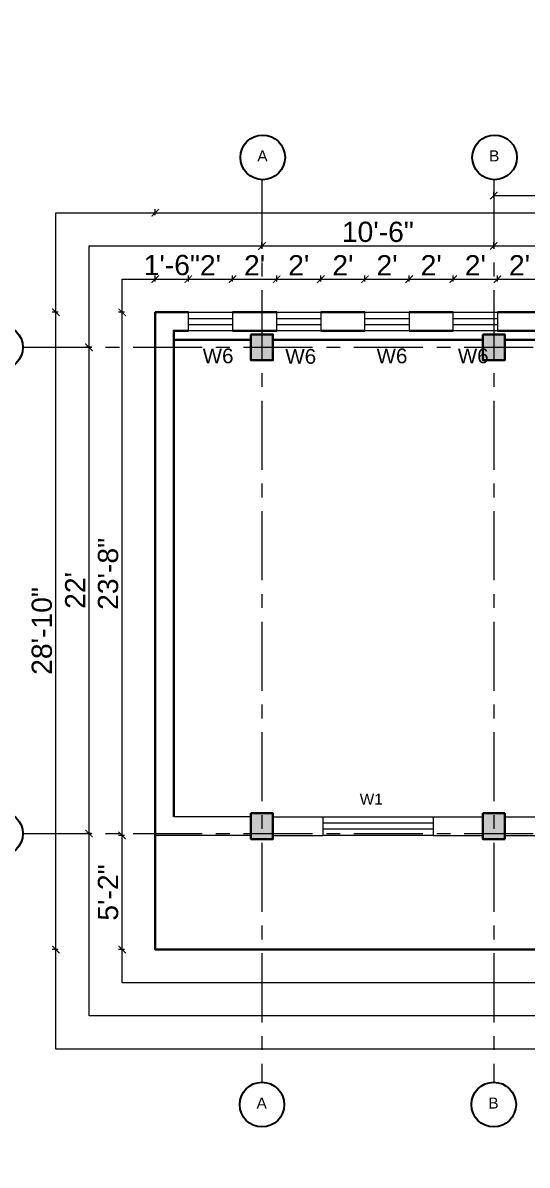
# Model space of a CAD drawing. Header units: inches. Extents: x -6800 to 96653, y -25814 to 17379.
# Drawn here: x 90081 to 90355, y -17827 to -17207 of the extents above; entities that cross this region are included whole.
import ezdxf

# ---------------------------------------------------------------- set-up
doc = ezdxf.new("R2010")
doc.units = ezdxf.units.IN
doc.header["$MEASUREMENT"] = 0
doc.header["$PDMODE"] = 34
doc.linetypes.add('CENTER', pattern=[2, 1.25, -0.25, 0.25, -0.25])
doc.layers.add('A-Windows', color=7, linetype='Continuous')
for name, color, linetype, lineweight in [('Cent line', 54, 'CENTER', 9), ('Column', 101, 'Continuous', 30), ('dimension', 50, 'Continuous', 20), ('dimension @ 1', 50, 'Continuous', 20), ('Wall', 90, 'Continuous', 30), ('Window', 140, 'Continuous', 13)]:
    doc.layers.add(name, color=color, linetype=linetype, lineweight=lineweight)
doc.styles.get("Standard").update_dxf_attribs({"font": 'arial.ttf'})
doc.dimstyles.get("Standard").update_dxf_attribs({"dimtxt": 7, "dimasz": 4, "dimexe": 2, "dimexo": 2, "dimgap": 2, "dimtad": 1, "dimdec": 0, "dimzin": 0, "dimdsep": 46, "dimlunit": 4, "dimtxsty": 'Standard', "dimblk": 'ARCHTICK', "dimcen": 0.25, "dimclrd": 256, "dimclre": 256, "dimclrt": 256, "dimadec": 0, "dimazin": 0, "dimtfac": 1, "dimtdec": 0, "dimtofl": 0, "dimtmove": 0, "dimatfit": 3, "dimfxl": 1, "dimfxlon": 1, "dimtolj": 1, "dimtzin": 0, "dimlwd": -1, "dimlwe": -1, "dimarcsym": 1})

# ---------------------------------------------------------------- blocks, each defined once
blk = doc.blocks.new('colarch')
at = {"layer": 'Column'}
h = blk.add_hatch(color=256, dxfattribs=at)
h.dxf.hatch_style = 1
h.paths.add_polyline_path([(-6740.22, 498.65), (-6728.22, 498.65), (-6728.22, 512.65), (-6740.22, 512.65)])
blk.add_lwpolyline([(-6740.22, 512.65), (-6728.22, 512.65), (-6728.22, 498.65), (-6740.22, 498.65)], close=True, dxfattribs=at)
blk = doc.blocks.new('_ArchTick')
at = {"color": 0, "linetype": 'ByBlock', "const_width": 0.15}
blk.add_lwpolyline([(-0.5, -0.5), (0.5, 0.5)], dxfattribs=at)
blk = doc.blocks.new('*D2505')
at = {"layer": 'Defpoints', "color": 0, "transparency": 16777216}
for p in [(90337.18, -17328.46), (90211.18, -17383.46), (90337.18, -17383.46)]:
    blk.add_point(p, dxfattribs=at)
at = {"layer": 'dimension', "transparency": 16777216}
for p, q in [((90211.18, -17329.71), (90211.18, -17326.46)), ((90337.18, -17329.71), (90337.18, -17326.46)), ((90211.18, -17328.46), (90337.18, -17328.46))]:
    blk.add_line(p, q, dxfattribs=at)
at = {"layer": 'dimension', "transparency": 16777216, "xscale": 4, "yscale": 4, "zscale": 4, "rotation": 180}
blk.add_blockref('_ArchTick', (90211.18, -17328.46), dxfattribs=at)
at = {"layer": 'dimension', "transparency": 16777216, "xscale": 4, "yscale": 4, "zscale": 4}
blk.add_blockref('_ArchTick', (90337.18, -17328.46), dxfattribs=at)
at = {"layer": 'dimension', "transparency": 16777216, "insert": (90274.18, -17320.85), "char_height": 11, "attachment_point": 5}
blk.add_mtext('\\A1;10\'-6"', dxfattribs=at)
blk = doc.blocks.new('*D2506')
at = {"layer": 'Defpoints', "color": 0, "transparency": 16777216}
for p in [(90445.18, -17301.06), (90445.18, -17301.06), (90337.18, -17383.46)]:
    blk.add_point(p, dxfattribs=at)
at = {"layer": 'dimension', "transparency": 16777216}
for p, q in [((90337.18, -17302.31), (90337.18, -17299.06)), ((90337.18, -17301.06), (90445.18, -17301.06)), ((90445.18, -17301.06), (90445.18, -17303.06))]:
    blk.add_line(p, q, dxfattribs=at)
at = {"layer": 'dimension', "transparency": 16777216, "xscale": 4, "yscale": 4, "zscale": 4, "rotation": 180}
blk.add_blockref('_ArchTick', (90337.18, -17301.06), dxfattribs=at)
at = {"layer": 'dimension', "transparency": 16777216, "xscale": 4, "yscale": 4, "zscale": 4}
blk.add_blockref('_ArchTick', (90445.18, -17301.06), dxfattribs=at)
at = {"layer": 'dimension', "transparency": 16777216, "insert": (90391.18, -17293.44), "char_height": 11, "attachment_point": 5}
blk.add_mtext("\\A1;9'", dxfattribs=at)
blk = doc.blocks.new('*D2514')
at = {"layer": 'Defpoints', "color": 0, "transparency": 16777216}
for p in [(90171.18, -17346.46), (90153.18, -17364.46), (90171.18, -17364.46)]:
    blk.add_point(p, dxfattribs=at)
at = {"layer": 'dimension', "transparency": 16777216}
for p, q in [((90153.18, -17347.71), (90153.18, -17344.46)), ((90171.18, -17347.71), (90171.18, -17344.46)), ((90153.18, -17346.46), (90171.18, -17346.46))]:
    blk.add_line(p, q, dxfattribs=at)
at = {"layer": 'dimension', "transparency": 16777216, "xscale": 4, "yscale": 4, "zscale": 4, "rotation": 180}
blk.add_blockref('_ArchTick', (90153.18, -17346.46), dxfattribs=at)
at = {"layer": 'dimension', "transparency": 16777216, "xscale": 4, "yscale": 4, "zscale": 4}
blk.add_blockref('_ArchTick', (90171.18, -17346.46), dxfattribs=at)
at = {"layer": 'dimension', "transparency": 16777216, "insert": (90162.18, -17338.85), "char_height": 11, "attachment_point": 5}
blk.add_mtext('\\A1;1\'-6"', dxfattribs=at)
blk = doc.blocks.new('*D2515')
at = {"layer": 'Defpoints', "color": 0, "transparency": 16777216}
for p in [(90195.18, -17346.46), (90171.18, -17364.46), (90195.18, -17364.46)]:
    blk.add_point(p, dxfattribs=at)
at = {"layer": 'dimension', "transparency": 16777216}
for p, q in [((90171.18, -17347.71), (90171.18, -17344.46)), ((90195.18, -17347.71), (90195.18, -17344.46)), ((90171.18, -17346.46), (90195.18, -17346.46))]:
    blk.add_line(p, q, dxfattribs=at)
at = {"layer": 'dimension', "transparency": 16777216, "xscale": 4, "yscale": 4, "zscale": 4, "rotation": 180}
blk.add_blockref('_ArchTick', (90171.18, -17346.46), dxfattribs=at)
at = {"layer": 'dimension', "transparency": 16777216, "xscale": 4, "yscale": 4, "zscale": 4}
blk.add_blockref('_ArchTick', (90195.18, -17346.46), dxfattribs=at)
at = {"layer": 'dimension', "transparency": 16777216, "insert": (90183.18, -17338.94), "char_height": 11, "attachment_point": 5}
blk.add_mtext("\\A1;2'", dxfattribs=at)
blk = doc.blocks.new('*D2516')
at = {"layer": 'Defpoints', "color": 0, "transparency": 16777216}
for p in [(90219.18, -17346.46), (90195.18, -17364.46), (90219.18, -17364.46)]:
    blk.add_point(p, dxfattribs=at)
at = {"layer": 'dimension', "transparency": 16777216}
for p, q in [((90195.18, -17347.71), (90195.18, -17344.46)), ((90219.18, -17347.71), (90219.18, -17344.46)), ((90195.18, -17346.46), (90219.18, -17346.46))]:
    blk.add_line(p, q, dxfattribs=at)
at = {"layer": 'dimension', "transparency": 16777216, "xscale": 4, "yscale": 4, "zscale": 4, "rotation": 180}
blk.add_blockref('_ArchTick', (90195.18, -17346.46), dxfattribs=at)
at = {"layer": 'dimension', "transparency": 16777216, "xscale": 4, "yscale": 4, "zscale": 4}
blk.add_blockref('_ArchTick', (90219.18, -17346.46), dxfattribs=at)
at = {"layer": 'dimension', "transparency": 16777216, "insert": (90207.18, -17338.94), "char_height": 11, "attachment_point": 5}
blk.add_mtext("\\A1;2'", dxfattribs=at)
blk = doc.blocks.new('*D2517')
at = {"layer": 'Defpoints', "color": 0, "transparency": 16777216}
for p in [(90243.18, -17346.46), (90219.18, -17364.46), (90243.18, -17364.46)]:
    blk.add_point(p, dxfattribs=at)
at = {"layer": 'dimension', "transparency": 16777216}
for p, q in [((90219.18, -17347.71), (90219.18, -17344.46)), ((90243.18, -17347.71), (90243.18, -17344.46)), ((90219.18, -17346.46), (90243.18, -17346.46))]:
    blk.add_line(p, q, dxfattribs=at)
at = {"layer": 'dimension', "transparency": 16777216, "xscale": 4, "yscale": 4, "zscale": 4, "rotation": 180}
blk.add_blockref('_ArchTick', (90219.18, -17346.46), dxfattribs=at)
at = {"layer": 'dimension', "transparency": 16777216, "xscale": 4, "yscale": 4, "zscale": 4}
blk.add_blockref('_ArchTick', (90243.18, -17346.46), dxfattribs=at)
at = {"layer": 'dimension', "transparency": 16777216, "insert": (90231.18, -17338.94), "char_height": 11, "attachment_point": 5}
blk.add_mtext("\\A1;2'", dxfattribs=at)
blk = doc.blocks.new('*D2518')
at = {"layer": 'Defpoints', "color": 0, "transparency": 16777216}
for p in [(90267.18, -17346.46), (90243.18, -17364.46), (90267.18, -17364.46)]:
    blk.add_point(p, dxfattribs=at)
at = {"layer": 'dimension', "transparency": 16777216}
for p, q in [((90243.18, -17347.71), (90243.18, -17344.46)), ((90267.18, -17347.71), (90267.18, -17344.46)), ((90243.18, -17346.46), (90267.18, -17346.46))]:
    blk.add_line(p, q, dxfattribs=at)
at = {"layer": 'dimension', "transparency": 16777216, "xscale": 4, "yscale": 4, "zscale": 4, "rotation": 180}
blk.add_blockref('_ArchTick', (90243.18, -17346.46), dxfattribs=at)
at = {"layer": 'dimension', "transparency": 16777216, "xscale": 4, "yscale": 4, "zscale": 4}
blk.add_blockref('_ArchTick', (90267.18, -17346.46), dxfattribs=at)
at = {"layer": 'dimension', "transparency": 16777216, "insert": (90255.18, -17338.94), "char_height": 11, "attachment_point": 5}
blk.add_mtext("\\A1;2'", dxfattribs=at)
blk = doc.blocks.new('*D2519')
at = {"layer": 'Defpoints', "color": 0, "transparency": 16777216}
for p in [(90291.18, -17346.46), (90267.18, -17364.46), (90291.18, -17364.46)]:
    blk.add_point(p, dxfattribs=at)
at = {"layer": 'dimension', "transparency": 16777216}
for p, q in [((90267.18, -17347.71), (90267.18, -17344.46)), ((90291.18, -17347.71), (90291.18, -17344.46)), ((90267.18, -17346.46), (90291.18, -17346.46))]:
    blk.add_line(p, q, dxfattribs=at)
at = {"layer": 'dimension', "transparency": 16777216, "xscale": 4, "yscale": 4, "zscale": 4, "rotation": 180}
blk.add_blockref('_ArchTick', (90267.18, -17346.46), dxfattribs=at)
at = {"layer": 'dimension', "transparency": 16777216, "xscale": 4, "yscale": 4, "zscale": 4}
blk.add_blockref('_ArchTick', (90291.18, -17346.46), dxfattribs=at)
at = {"layer": 'dimension', "transparency": 16777216, "insert": (90279.18, -17338.94), "char_height": 11, "attachment_point": 5}
blk.add_mtext("\\A1;2'", dxfattribs=at)
blk = doc.blocks.new('*D2520')
at = {"layer": 'Defpoints', "color": 0, "transparency": 16777216}
for p in [(90315.18, -17346.46), (90291.18, -17364.46), (90315.18, -17364.46)]:
    blk.add_point(p, dxfattribs=at)
at = {"layer": 'dimension', "transparency": 16777216}
for p, q in [((90291.18, -17347.71), (90291.18, -17344.46)), ((90315.18, -17347.71), (90315.18, -17344.46)), ((90291.18, -17346.46), (90315.18, -17346.46))]:
    blk.add_line(p, q, dxfattribs=at)
at = {"layer": 'dimension', "transparency": 16777216, "xscale": 4, "yscale": 4, "zscale": 4, "rotation": 180}
blk.add_blockref('_ArchTick', (90291.18, -17346.46), dxfattribs=at)
at = {"layer": 'dimension', "transparency": 16777216, "xscale": 4, "yscale": 4, "zscale": 4}
blk.add_blockref('_ArchTick', (90315.18, -17346.46), dxfattribs=at)
at = {"layer": 'dimension', "transparency": 16777216, "insert": (90303.18, -17338.94), "char_height": 11, "attachment_point": 5}
blk.add_mtext("\\A1;2'", dxfattribs=at)
blk = doc.blocks.new('*D2521')
at = {"layer": 'Defpoints', "color": 0, "transparency": 16777216}
for p in [(90339.18, -17346.46), (90315.18, -17364.46), (90339.18, -17364.46)]:
    blk.add_point(p, dxfattribs=at)
at = {"layer": 'dimension', "transparency": 16777216}
for p, q in [((90315.18, -17347.71), (90315.18, -17344.46)), ((90339.18, -17347.71), (90339.18, -17344.46)), ((90315.18, -17346.46), (90339.18, -17346.46))]:
    blk.add_line(p, q, dxfattribs=at)
at = {"layer": 'dimension', "transparency": 16777216, "xscale": 4, "yscale": 4, "zscale": 4, "rotation": 180}
blk.add_blockref('_ArchTick', (90315.18, -17346.46), dxfattribs=at)
at = {"layer": 'dimension', "transparency": 16777216, "xscale": 4, "yscale": 4, "zscale": 4}
blk.add_blockref('_ArchTick', (90339.18, -17346.46), dxfattribs=at)
at = {"layer": 'dimension', "transparency": 16777216, "insert": (90327.18, -17338.94), "char_height": 11, "attachment_point": 5}
blk.add_mtext("\\A1;2'", dxfattribs=at)
blk = doc.blocks.new('*D2522')
at = {"layer": 'Defpoints', "color": 0, "transparency": 16777216}
for p in [(90363.18, -17346.46), (90339.18, -17364.46), (90363.18, -17364.46)]:
    blk.add_point(p, dxfattribs=at)
at = {"layer": 'dimension', "transparency": 16777216}
for p, q in [((90339.18, -17347.71), (90339.18, -17344.46)), ((90363.18, -17347.71), (90363.18, -17344.46)), ((90339.18, -17346.46), (90363.18, -17346.46))]:
    blk.add_line(p, q, dxfattribs=at)
at = {"layer": 'dimension', "transparency": 16777216, "xscale": 4, "yscale": 4, "zscale": 4, "rotation": 180}
blk.add_blockref('_ArchTick', (90339.18, -17346.46), dxfattribs=at)
at = {"layer": 'dimension', "transparency": 16777216, "xscale": 4, "yscale": 4, "zscale": 4}
blk.add_blockref('_ArchTick', (90363.18, -17346.46), dxfattribs=at)
at = {"layer": 'dimension', "transparency": 16777216, "insert": (90351.18, -17338.94), "char_height": 11, "attachment_point": 5}
blk.add_mtext("\\A1;2'", dxfattribs=at)
blk = doc.blocks.new('*D2568')
at = {"layer": 'Defpoints', "color": 0, "transparency": 16777216}
for p in [(91390.18, -17310.46), (90153.18, -17364.46), (91390.18, -17364.46)]:
    blk.add_point(p, dxfattribs=at)
at = {"layer": 'dimension', "transparency": 16777216}
for p, q in [((90153.18, -17311.71), (90153.18, -17308.46)), ((91390.18, -17311.71), (91390.18, -17308.46)), ((90153.18, -17310.46), (91390.18, -17310.46))]:
    blk.add_line(p, q, dxfattribs=at)
at = {"layer": 'dimension', "transparency": 16777216, "xscale": 4, "yscale": 4, "zscale": 4, "rotation": 180}
blk.add_blockref('_ArchTick', (90153.18, -17310.46), dxfattribs=at)
at = {"layer": 'dimension', "transparency": 16777216, "xscale": 4, "yscale": 4, "zscale": 4}
blk.add_blockref('_ArchTick', (91390.18, -17310.46), dxfattribs=at)
at = {"layer": 'dimension', "transparency": 16777216, "insert": (90771.68, -17302.84), "char_height": 11, "attachment_point": 5}
blk.add_mtext('\\A1;103\'-1"', dxfattribs=at)
blk = doc.blocks.new('*D2569')
at = {"layer": 'Defpoints', "color": 0, "transparency": 16777216}
for p in [(90135.18, -17648.46), (90153.18, -17648.46), (90153.18, -17710.46)]:
    blk.add_point(p, dxfattribs=at)
at = {"layer": 'dimension', "transparency": 16777216}
for p, q in [((90136.43, -17648.46), (90133.18, -17648.46)), ((90135.18, -17710.46), (90135.18, -17648.46)), ((90136.43, -17710.46), (90133.18, -17710.46))]:
    blk.add_line(p, q, dxfattribs=at)
at = {"layer": 'dimension', "transparency": 16777216, "xscale": 4, "yscale": 4, "zscale": 4}
for p, rotation in [((90135.18, -17648.46), 90), ((90135.18, -17710.46), 270)]:
    blk.add_blockref('_ArchTick', p, dxfattribs=dict(at, rotation=rotation))
at = {"layer": 'dimension', "transparency": 16777216, "insert": (90127.56, -17679.46), "char_height": 11, "attachment_point": 5, "rotation": 90}
blk.add_mtext('\\A1;5\'-2"', dxfattribs=at)
blk = doc.blocks.new('*D2571')
at = {"layer": 'Defpoints', "color": 0, "transparency": 16777216}
for p in [(90135.18, -17364.46), (90153.18, -17364.46), (90164.19, -17648.46)]:
    blk.add_point(p, dxfattribs=at)
at = {"layer": 'dimension', "transparency": 16777216}
for p, q in [((90136.43, -17364.46), (90133.18, -17364.46)), ((90135.18, -17648.46), (90135.18, -17364.46)), ((90136.43, -17648.46), (90133.18, -17648.46))]:
    blk.add_line(p, q, dxfattribs=at)
at = {"layer": 'dimension', "transparency": 16777216, "xscale": 4, "yscale": 4, "zscale": 4}
for p, rotation in [((90135.18, -17364.46), 90), ((90135.18, -17648.46), 270)]:
    blk.add_blockref('_ArchTick', p, dxfattribs=dict(at, rotation=rotation))
at = {"layer": 'dimension', "transparency": 16777216, "insert": (90127.56, -17506.46), "char_height": 11, "attachment_point": 5, "rotation": 90}
blk.add_mtext('\\A1;23\'-8"', dxfattribs=at)
blk = doc.blocks.new('*D2573')
at = {"layer": 'Defpoints', "color": 0, "transparency": 16777216}
for p in [(90117.18, -17383.46), (90211.18, -17383.46), (90211.18, -17647.46)]:
    blk.add_point(p, dxfattribs=at)
at = {"layer": 'dimension', "transparency": 16777216}
for p, q in [((90118.43, -17383.46), (90115.18, -17383.46)), ((90117.18, -17647.46), (90117.18, -17383.46)), ((90118.43, -17647.46), (90115.18, -17647.46))]:
    blk.add_line(p, q, dxfattribs=at)
at = {"layer": 'dimension', "transparency": 16777216, "xscale": 4, "yscale": 4, "zscale": 4}
for p, rotation in [((90117.18, -17383.46), 90), ((90117.18, -17647.46), 270)]:
    blk.add_blockref('_ArchTick', p, dxfattribs=dict(at, rotation=rotation))
at = {"layer": 'dimension', "transparency": 16777216, "insert": (90109.66, -17515.46), "char_height": 11, "attachment_point": 5, "rotation": 90}
blk.add_mtext("\\A1;22'", dxfattribs=at)
blk = doc.blocks.new('*D2574')
at = {"layer": 'Defpoints', "color": 0, "transparency": 16777216}
for p in [(90099.18, -17364.46), (90153.18, -17364.46), (90153.18, -17710.46)]:
    blk.add_point(p, dxfattribs=at)
at = {"layer": 'dimension', "transparency": 16777216}
for p, q in [((90100.43, -17364.46), (90097.18, -17364.46)), ((90099.18, -17710.46), (90099.18, -17364.46)), ((90100.43, -17710.46), (90097.18, -17710.46))]:
    blk.add_line(p, q, dxfattribs=at)
at = {"layer": 'dimension', "transparency": 16777216, "xscale": 4, "yscale": 4, "zscale": 4}
for p, rotation in [((90099.18, -17364.46), 90), ((90099.18, -17710.46), 270)]:
    blk.add_blockref('_ArchTick', p, dxfattribs=dict(at, rotation=rotation))
at = {"layer": 'dimension', "transparency": 16777216, "insert": (90091.56, -17537.46), "char_height": 11, "attachment_point": 5, "rotation": 90}
blk.add_mtext('\\A1;28\'-10"', dxfattribs=at)

msp = doc.modelspace()

# ---------------------------------------------------------------- linework, layer by layer
at = {"transparency": 33554651}
for centre in [(90211.61, -17280.34), (90337.61, -17280.34), (90069.05, -17383.46), (90069.05, -17647.46), (90211.18, -17794.59), (90337.18, -17794.59)]:
    msp.add_circle(centre, 12.12, dxfattribs=at)
at = {"layer": 'Cent line', "ltscale": 30, "transparency": 33554643}
for p, q in [((90211.18, -17292.46), (90211.18, -17782.46)), ((90337.18, -17292.46), (90337.18, -17782.46)), ((90081.18, -17383.46), (91462.18, -17383.46)), ((90081.18, -17647.46), (91462.18, -17647.46))]:
    msp.add_line(p, q, dxfattribs=at)
at = {"layer": 'dimension', "transparency": 33554651}
for points in [[(90099.18, -17310.46), (91444.18, -17310.46), (91444.18, -17764.46), (90099.18, -17764.46)], [(90117.18, -17328.46), (91426.18, -17328.46), (91426.18, -17746.46), (90117.18, -17746.46)], [(90135.18, -17346.46), (91408.18, -17346.46), (91408.18, -17728.46), (90135.18, -17728.46)], [(90153.18, -17364.46), (91390.18, -17364.46), (91390.18, -17710.46), (90153.18, -17710.46)], [(90153.18, -17364.46), (91390.18, -17364.46), (91390.18, -17710.46), (90153.18, -17710.46)]]:
    msp.add_lwpolyline(points, close=True, dxfattribs=at)
msp.add_circle((90765.35, -17625.8), 1038.66, dxfattribs=at)
at = {"layer": 'Wall', "transparency": 33554651}
for p, q in [((90219.18, -17364.46), (90195.18, -17364.46)), ((90267.18, -17364.46), (90243.18, -17364.46)), ((90315.18, -17364.46), (90291.18, -17364.46)), ((90363.18, -17364.46), (90339.18, -17364.46)), ((90219.18, -17374.46), (90195.18, -17374.46)), ((90267.18, -17374.46), (90243.18, -17374.46)), ((90315.18, -17374.46), (90291.18, -17374.46)), ((90363.18, -17374.46), (90339.18, -17374.46)), ((90205.18, -17379.46), (90163.18, -17379.46)), ((90331.18, -17379.46), (90217.18, -17379.46)), ((90439.18, -17379.46), (90343.18, -17379.46))]:
    msp.add_line(p, q, dxfattribs=at)
for points in [[(91378.18, -17376.46), (91390.18, -17376.46), (91390.18, -17710.46), (90153.18, -17710.46), (90153.18, -17364.46), (90171.18, -17364.46)], [(90171.18, -17374.46), (90163.18, -17374.46), (90163.18, -17638.46)]]:
    msp.add_lwpolyline(points, dxfattribs=at)
at = {"layer": 'Window', "transparency": 33554651}
for p, q in [((90171.18, -17367.8), (90195.18, -17367.8)), ((90219.18, -17367.8), (90243.18, -17367.8)), ((90267.18, -17367.8), (90291.18, -17367.8)), ((90315.18, -17367.8), (90339.18, -17367.8)), ((90171.18, -17371.13), (90195.18, -17371.13)), ((90219.18, -17371.13), (90243.18, -17371.13)), ((90267.18, -17371.13), (90291.18, -17371.13)), ((90315.18, -17371.13), (90339.18, -17371.13)), ((90205.18, -17638.46), (90163.18, -17638.46)), ((90217.18, -17638.46), (90244.18, -17638.46)), ((90244.18, -17638.46), (90244.18, -17648.46)), ((90304.18, -17641.8), (90244.18, -17641.8)), ((90304.18, -17638.46), (90331.18, -17638.46)), ((90343.18, -17638.46), (90364.18, -17638.46)), ((90205.18, -17648.46), (90153.18, -17648.46)), ((90217.18, -17648.46), (90244.18, -17648.46)), ((90304.18, -17645.13), (90244.18, -17645.13)), ((90304.18, -17648.46), (90331.18, -17648.46)), ((90343.18, -17648.46), (90364.18, -17648.46))]:
    msp.add_line(p, q, dxfattribs=at)
for points in [[(90171.18, -17364.46), (90195.18, -17364.46), (90195.18, -17374.46), (90171.18, -17374.46)], [(90219.18, -17364.46), (90243.18, -17364.46), (90243.18, -17374.46), (90219.18, -17374.46)], [(90267.18, -17364.46), (90291.18, -17364.46), (90291.18, -17374.46), (90267.18, -17374.46)], [(90315.18, -17364.46), (90339.18, -17364.46), (90339.18, -17374.46), (90315.18, -17374.46)]]:
    msp.add_lwpolyline(points, close=True, dxfattribs=at)
msp.add_lwpolyline([(90244.18, -17638.46), (90304.18, -17638.46), (90304.18, -17648.46), (90244.18, -17648.46)], dxfattribs=at)

# ---------------------------------------------------------------- block references
at = {"layer": 'Wall', "transparency": 33554651}
for p in [(96945.39, -17889.12), (97071.39, -17889.12), (96945.39, -18149.12), (97071.39, -18149.12)]:
    msp.add_blockref('colarch', p, dxfattribs=at)

# ---------------------------------------------------------------- texts
at = {"transparency": 33554651, "char_height": 6, "attachment_point": 1}
for s, insert in [('A', (90208.65, -17276.54)), ('B', (90334.65, -17276.54)), ('A', (90208.22, -17790.79)), ('B', (90334.22, -17790.79))]:
    msp.add_mtext_dynamic_manual_height_columns(s, width=837.6015, gutter_width=65.57, heights=[0], dxfattribs=dict(at, insert=insert))
at = {"transparency": 33554651, "insert": (90264.31, -17625.79), "char_height": 6, "width": 837.6015, "attachment_point": 1}
msp.add_mtext('W1', dxfattribs=at)
at = {"layer": 'A-Windows', "ltscale": 10, "transparency": 33554687, "char_height": 8, "width": 30.4497, "attachment_point": 1}
for insert in [(90178.94, -17384.12), (90223.87, -17384.38), (90273.48, -17384.12), (90317.64, -17384.12)]:
    msp.add_mtext('W6', dxfattribs=dict(at, insert=insert))

# ---------------------------------------------------------------- dimensions: what is measured, and where the dimension line sits
at = {"layer": 'dimension @ 1', "transparency": 33554651}
for base, p1, p2, override, picture, middle in [((90445.18, -17301.06), (90337.18, -17383.46), (90445.18, -17301.06), {"dimscale": 1, "dimtxt": 11, "dimtix": 0, "dimtofl": 0, "dimtmove": 1, "dimatfit": 3, "dimfxl": 1.25}, '*D2506', (90391.18, -17293.44)), ((91390.18, -17310.46), (90153.18, -17364.46), (91390.18, -17364.46), {"dimscale": 1, "dimtxt": 11, "dimtix": 0, "dimtofl": 0, "dimtmove": 0, "dimatfit": 3, "dimfxl": 1.25}, '*D2568', (90771.68, -17302.84)), ((90337.18, -17328.46), (90211.18, -17383.46), (90337.18, -17383.46), {"dimscale": 1, "dimtxt": 11, "dimtix": 0, "dimtofl": 0, "dimtmove": 0, "dimatfit": 3, "dimfxl": 1.25}, '*D2505', (90274.18, -17320.85)), ((90195.18, -17346.46), (90171.18, -17364.46), (90195.18, -17364.46), {"dimscale": 1, "dimtxt": 11, "dimtix": 0, "dimtofl": 0, "dimtmove": 1, "dimatfit": 3, "dimfxl": 1.25}, '*D2515', (90183.18, -17338.94)), ((90219.18, -17346.46), (90195.18, -17364.46), (90219.18, -17364.46), {"dimscale": 1, "dimtxt": 11, "dimtix": 0, "dimtofl": 0, "dimtmove": 1, "dimatfit": 3, "dimfxl": 1.25}, '*D2516', (90207.18, -17338.94)), ((90243.18, -17346.46), (90219.18, -17364.46), (90243.18, -17364.46), {"dimscale": 1, "dimtxt": 11, "dimtix": 0, "dimtofl": 0, "dimtmove": 1, "dimatfit": 3, "dimfxl": 1.25}, '*D2517', (90231.18, -17338.94)), ((90267.18, -17346.46), (90243.18, -17364.46), (90267.18, -17364.46), {"dimscale": 1, "dimtxt": 11, "dimtix": 0, "dimtofl": 0, "dimtmove": 1, "dimatfit": 3, "dimfxl": 1.25}, '*D2518', (90255.18, -17338.94)), ((90291.18, -17346.46), (90267.18, -17364.46), (90291.18, -17364.46), {"dimscale": 1, "dimtxt": 11, "dimtix": 0, "dimtofl": 0, "dimtmove": 1, "dimatfit": 3, "dimfxl": 1.25}, '*D2519', (90279.18, -17338.94)), ((90315.18, -17346.46), (90291.18, -17364.46), (90315.18, -17364.46), {"dimscale": 1, "dimtxt": 11, "dimtix": 0, "dimtofl": 0, "dimtmove": 1, "dimatfit": 3, "dimfxl": 1.25}, '*D2520', (90303.18, -17338.94)), ((90339.18, -17346.46), (90315.18, -17364.46), (90339.18, -17364.46), {"dimscale": 1, "dimtxt": 11, "dimtix": 0, "dimtofl": 0, "dimtmove": 1, "dimatfit": 3, "dimfxl": 1.25}, '*D2521', (90327.18, -17338.94)), ((90363.18, -17346.46), (90339.18, -17364.46), (90363.18, -17364.46), {"dimscale": 1, "dimtxt": 11, "dimtix": 0, "dimtofl": 0, "dimtmove": 1, "dimatfit": 3, "dimfxl": 1.25}, '*D2522', (90351.18, -17338.94))]:
    dim = msp.add_linear_dim(base=base, p1=p1, p2=p2, dimstyle='Standard', override=override, dxfattribs=at)
    dim.commit()
    dim.dimension.update_dxf_attribs({"geometry": picture, "text_midpoint": middle})
dim = msp.add_linear_dim(base=(90171.18, -17346.46), p1=(90153.18, -17364.46), p2=(90171.18, -17364.46), dimstyle='Standard', override={"dimscale": 1, "dimtxt": 11, "dimtix": 0, "dimtofl": 0, "dimtmove": 0, "dimatfit": 3, "dimfxl": 1.25}, dxfattribs=at)
dim.commit()
dim.dimension.update_dxf_attribs({"geometry": '*D2514', "text_midpoint": (90162.18, -17346.46), "dimtype": 160})
for base, p1, p2, override, picture, middle in [((90099.18, -17364.46), (90153.18, -17710.46), (90153.18, -17364.46), {"dimscale": 1, "dimtxt": 11, "dimtix": 0, "dimtofl": 0, "dimtmove": 0, "dimatfit": 3, "dimfxl": 1.25}, '*D2574', (90091.56, -17537.46)), ((90135.18, -17364.46), (90164.19, -17648.46), (90153.18, -17364.46), {"dimscale": 1, "dimtxt": 11, "dimtix": 0, "dimtofl": 0, "dimtmove": 1, "dimatfit": 3, "dimfxl": 1.25}, '*D2571', (90127.56, -17506.46)), ((90117.18, -17383.46), (90211.18, -17647.46), (90211.18, -17383.46), {"dimscale": 1, "dimtxt": 11, "dimtix": 0, "dimtofl": 0, "dimtmove": 0, "dimatfit": 3, "dimfxl": 1.25}, '*D2573', (90109.66, -17515.46)), ((90135.18, -17648.46), (90153.18, -17710.46), (90153.18, -17648.46), {"dimscale": 1, "dimtxt": 11, "dimtix": 0, "dimtofl": 0, "dimtmove": 0, "dimatfit": 3, "dimfxl": 1.25}, '*D2569', (90127.56, -17679.46))]:
    dim = msp.add_linear_dim(base=base, p1=p1, p2=p2, angle=90, dimstyle='Standard', override=override, dxfattribs=at)
    dim.commit()
    dim.dimension.update_dxf_attribs({"geometry": picture, "text_midpoint": middle})

doc.saveas('drawing.dxf')
